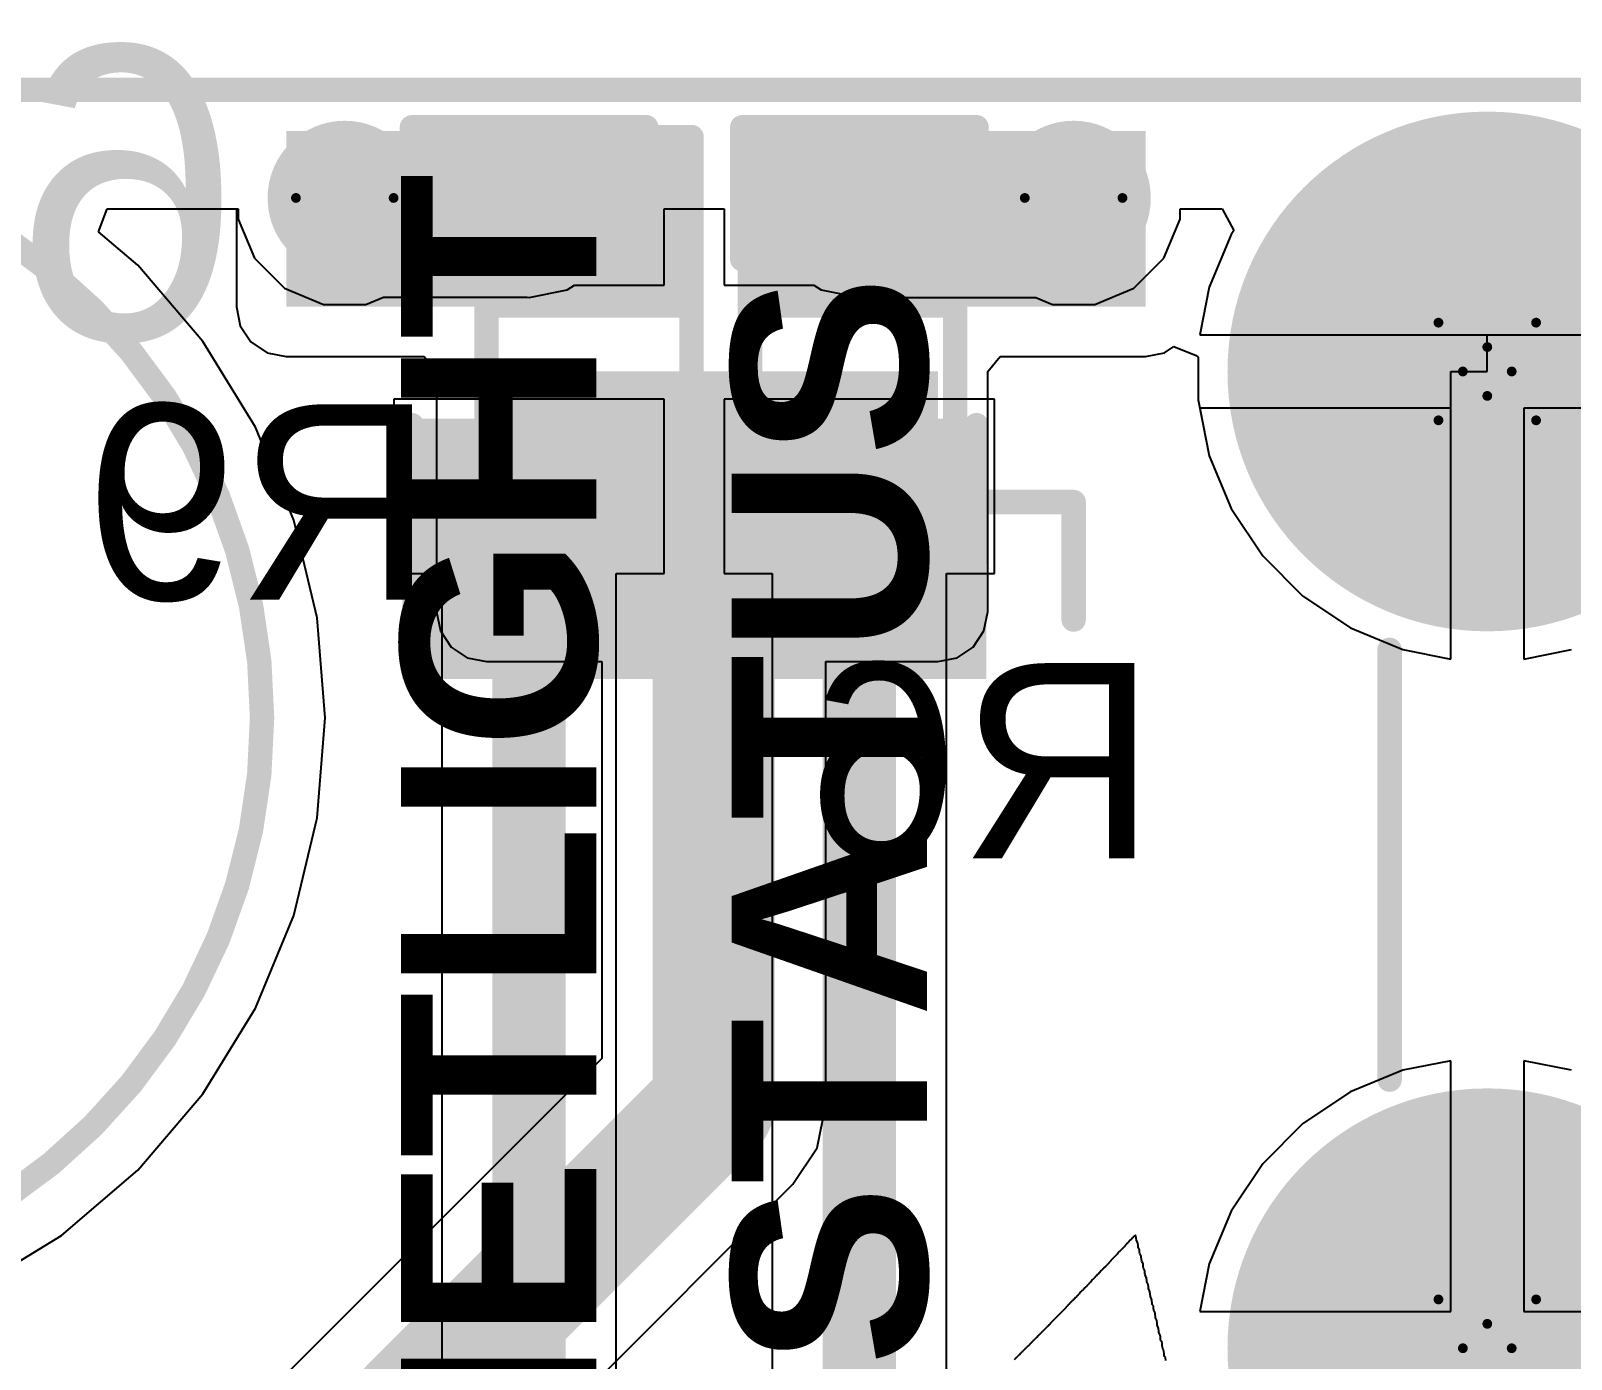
# Model space of a CAD drawing. Header units: inches. Extents: x 0 to 12.8, y -0.1 to 3.7.
# Drawn here: x 0.5337 to 0.8492, y 1.6945 to 1.9665 of the extents above; entities that cross this region are included whole.
import ezdxf

# ---------------------------------------------------------------- set-up
doc = ezdxf.new("R2010")
doc.units = ezdxf.units.IN
doc.header["$MEASUREMENT"] = 0
for name, color, linetype in [('Board Outline', 216, 'Continuous'), ('Bottom Layer', 5, 'Continuous'), ('Bottom Overlay', 54, 'Continuous'), ('Bottom Paste', 16, 'Continuous'), ('Bottom Solder', 6, 'Continuous'), ('Drill Drawing', 1, 'Continuous'), ('Keep-Out Layer', 6, 'Continuous'), ('Multi-Layer', 9, 'Continuous'), ('Pad Holes', 156, 'Continuous'), ('Top Layer', 1, 'Continuous'), ('Top Overlay', 2, 'Continuous'), ('Top Paste', 8, 'Continuous'), ('Top Solder', 216, 'Continuous'), ('Via Holes', 16, 'Continuous')]:
    doc.layers.add(name, color=color, linetype=linetype)
doc.styles.add('Arial', font='', dxfattribs={"height": 0.2})
doc.styles.add('Arial_Bold', font='', dxfattribs={"height": 0.2})
doc.styles.get('Arial').set_extended_font_data('Arial')
doc.styles.get('Arial_Bold').set_extended_font_data('Arial', bold=True)

# ---------------------------------------------------------------- blocks, each defined once
blk = doc.blocks.new('HJ_SMA175_B_13')
at = {"layer": 'Bottom Layer'}
h = blk.add_hatch(color=5, dxfattribs=at)
edge = h.paths.add_edge_path()
edge.add_arc((-0.1, 0.1), 0.04921, 0, 360)
h = blk.add_hatch(color=5, dxfattribs=at)
edge = h.paths.add_edge_path()
edge.add_arc((0.1, 0.1), 0.04921, 0, 360)
h = blk.add_hatch(color=5, dxfattribs=at)
edge = h.paths.add_edge_path()
edge.add_arc((0, 0), 0.04921, 0, 360)
h = blk.add_hatch(color=5, dxfattribs=at)
edge = h.paths.add_edge_path()
edge.add_arc((-0.1, -0.1), 0.04921, 0, 360)
h = blk.add_hatch(color=5, dxfattribs=at)
edge = h.paths.add_edge_path()
edge.add_arc((0.1, -0.1), 0.04921, 0, 360)
at = {"layer": 'Bottom Solder'}
h = blk.add_hatch(color=6, dxfattribs=at)
edge = h.paths.add_edge_path()
edge.add_arc((-0.1, 0.1), 0.05321, 0, 360)
h = blk.add_hatch(color=6, dxfattribs=at)
edge = h.paths.add_edge_path()
edge.add_arc((0.1, 0.1), 0.05321, 0, 360)
h = blk.add_hatch(color=6, dxfattribs=at)
edge = h.paths.add_edge_path()
edge.add_arc((0, 0), 0.05321, 0, 360)
h = blk.add_hatch(color=6, dxfattribs=at)
edge = h.paths.add_edge_path()
edge.add_arc((-0.1, -0.1), 0.05321, 0, 360)
h = blk.add_hatch(color=6, dxfattribs=at)
edge = h.paths.add_edge_path()
edge.add_arc((0.1, -0.1), 0.05321, 0, 360)
at = {"layer": 'Multi-Layer'}
h = blk.add_hatch(color=9, dxfattribs=at)
edge = h.paths.add_edge_path()
edge.add_arc((-0.1, 0.1), 0.04921, 0, 360)
h = blk.add_hatch(color=9, dxfattribs=at)
edge = h.paths.add_edge_path()
edge.add_arc((0.1, 0.1), 0.04921, 0, 360)
h = blk.add_hatch(color=9, dxfattribs=at)
edge = h.paths.add_edge_path()
edge.add_arc((0, 0), 0.04921, 0, 360)
h = blk.add_hatch(color=9, dxfattribs=at)
edge = h.paths.add_edge_path()
edge.add_arc((-0.1, -0.1), 0.04921, 0, 360)
h = blk.add_hatch(color=9, dxfattribs=at)
edge = h.paths.add_edge_path()
edge.add_arc((0.1, -0.1), 0.04921, 0, 360)
at = {"layer": 'Pad Holes'}
h = blk.add_hatch(color=7, dxfattribs=at)
edge = h.paths.add_edge_path()
edge.add_arc((-0.1, 0.1), 0.02953, 0, 360)
h = blk.add_hatch(color=7, dxfattribs=at)
edge = h.paths.add_edge_path()
edge.add_arc((0.1, 0.1), 0.02953, 0, 360)
h = blk.add_hatch(color=7, dxfattribs=at)
edge = h.paths.add_edge_path()
edge.add_arc((0, 0), 0.02756, 0, 360)
h = blk.add_hatch(color=7, dxfattribs=at)
edge = h.paths.add_edge_path()
edge.add_arc((-0.1, -0.1), 0.02953, 0, 360)
h = blk.add_hatch(color=7, dxfattribs=at)
edge = h.paths.add_edge_path()
edge.add_arc((0.1, -0.1), 0.02953, 0, 360)
at = {"layer": 'Top Layer'}
h = blk.add_hatch(color=1, dxfattribs=at)
edge = h.paths.add_edge_path()
edge.add_arc((-0.1, 0.1), 0.04921, 0, 360)
h = blk.add_hatch(color=1, dxfattribs=at)
edge = h.paths.add_edge_path()
edge.add_arc((0.1, 0.1), 0.04921, 0, 360)
h = blk.add_hatch(color=1, dxfattribs=at)
edge = h.paths.add_edge_path()
edge.add_arc((0, 0), 0.04921, 0, 360)
h = blk.add_hatch(color=1, dxfattribs=at)
edge = h.paths.add_edge_path()
edge.add_arc((-0.1, -0.1), 0.04921, 0, 360)
h = blk.add_hatch(color=1, dxfattribs=at)
edge = h.paths.add_edge_path()
edge.add_arc((0.1, -0.1), 0.04921, 0, 360)
at = {"layer": 'Top Solder'}
h = blk.add_hatch(color=216, dxfattribs=at)
edge = h.paths.add_edge_path()
edge.add_arc((-0.1, 0.1), 0.05321, 0, 360)
h = blk.add_hatch(color=216, dxfattribs=at)
edge = h.paths.add_edge_path()
edge.add_arc((0.1, 0.1), 0.05321, 0, 360)
h = blk.add_hatch(color=216, dxfattribs=at)
edge = h.paths.add_edge_path()
edge.add_arc((0, 0), 0.05321, 0, 360)
h = blk.add_hatch(color=216, dxfattribs=at)
edge = h.paths.add_edge_path()
edge.add_arc((-0.1, -0.1), 0.05321, 0, 360)
h = blk.add_hatch(color=216, dxfattribs=at)
edge = h.paths.add_edge_path()
edge.add_arc((0.1, -0.1), 0.05321, 0, 360)
at = {"layer": 'Bottom Overlay'}
for points in [[(0.045, 0.12, 0.005, 0.005, 0), (-0.043, 0.12, 0.005, 0.005, 0)], [(-0.13937, -0.05748, 0.005, 0.005, 0), (-0.13937, 0.06063, 0.005, 0.005, 0)], [(0.12, -0.043, 0.005, 0.005, 0), (0.12, 0.045, 0.005, 0.005, 0)], [(0.045, -0.12, 0.005, 0.005, 0), (-0.043, -0.12, 0.005, 0.005, 0)]]:
    blk.add_lwpolyline(points, format="xyseb", dxfattribs=at)
for points in [[(-0.04425, 0.12, 0.0025, 0.0025, 1), (-0.04175, 0.12, 0.0025, 0.0025, 1)], [(0.04375, 0.12, 0.0025, 0.0025, 1), (0.04625, 0.12, 0.0025, 0.0025, 1)], [(-0.14062, 0.06063, 0.0025, 0.0025, 1), (-0.13812, 0.06063, 0.0025, 0.0025, 1)], [(0.11875, 0.045, 0.0025, 0.0025, 1), (0.12125, 0.045, 0.0025, 0.0025, 1)], [(0.11875, -0.043, 0.0025, 0.0025, 1), (0.12125, -0.043, 0.0025, 0.0025, 1)], [(-0.14062, -0.05748, 0.0025, 0.0025, 1), (-0.13812, -0.05748, 0.0025, 0.0025, 1)], [(-0.04425, -0.12, 0.0025, 0.0025, 1), (-0.04175, -0.12, 0.0025, 0.0025, 1)], [(0.04375, -0.12, 0.0025, 0.0025, 1), (0.04625, -0.12, 0.0025, 0.0025, 1)]]:
    blk.add_lwpolyline(points, format="xyseb", close=True, dxfattribs=at)
at = {"layer": 'Bottom Overlay', "style": 'Arial', "text_generation_flag": 2}
blk.add_text('PCB EDGE', height=0.011811, rotation=90, dxfattribs=at).set_placement((-0.11433, 0.04467))
blk = doc.blocks.new('R___0603_B_25')
at = {"layer": 'Bottom Layer'}
for points in [[(-0.045, -0.0175), (-0.045, 0.0175), (-0.015, 0.0175), (-0.015, -0.0175)], [(0.015, -0.0175), (0.015, 0.0175), (0.045, 0.0175), (0.045, -0.0175)]]:
    blk.add_hatch(color=5, dxfattribs=at).paths.add_polyline_path(points)
at = {"layer": 'Bottom Paste'}
for points in [[(-0.045, -0.0175), (-0.045, 0.0175), (-0.015, 0.0175), (-0.015, -0.0175)], [(0.015, -0.0175), (0.015, 0.0175), (0.045, 0.0175), (0.045, -0.0175)]]:
    blk.add_hatch(color=16, dxfattribs=at).paths.add_polyline_path(points)
at = {"layer": 'Bottom Solder'}
for points in [[(-0.049, -0.0215), (-0.049, 0.0215), (-0.011, 0.0215), (-0.011, -0.0215)], [(0.011, -0.0215), (0.011, 0.0215), (0.049, 0.0215), (0.049, -0.0215)]]:
    blk.add_hatch(color=6, dxfattribs=at).paths.add_polyline_path(points)
at = {"layer": 'Bottom Overlay'}
for points in [[(-0.048, 0.021, 0.005, 0.005, 0), (-0.048, -0.021, 0.005, 0.005, 0)], [(-0.048, 0.021, 0.005, 0.005, 0), (0.048, 0.021, 0.005, 0.005, 0)], [(0.048, 0.021, 0.005, 0.005, 0), (0.048, -0.021, 0.005, 0.005, 0)], [(-0.048, -0.021, 0.005, 0.005, 0), (0.048, -0.021, 0.005, 0.005, 0)]]:
    blk.add_lwpolyline(points, format="xyseb", dxfattribs=at)
for points in [[(-0.04925, 0.021, 0.0025, 0.0025, 1), (-0.04675, 0.021, 0.0025, 0.0025, 1)], [(-0.04925, 0.021, 0.0025, 0.0025, 1), (-0.04675, 0.021, 0.0025, 0.0025, 1)], [(0.04675, 0.021, 0.0025, 0.0025, 1), (0.04925, 0.021, 0.0025, 0.0025, 1)], [(0.04675, 0.021, 0.0025, 0.0025, 1), (0.04925, 0.021, 0.0025, 0.0025, 1)], [(-0.04925, -0.021, 0.0025, 0.0025, 1), (-0.04675, -0.021, 0.0025, 0.0025, 1)], [(-0.04925, -0.021, 0.0025, 0.0025, 1), (-0.04675, -0.021, 0.0025, 0.0025, 1)], [(0.04675, -0.021, 0.0025, 0.0025, 1), (0.04925, -0.021, 0.0025, 0.0025, 1)], [(0.04675, -0.021, 0.0025, 0.0025, 1), (0.04925, -0.021, 0.0025, 0.0025, 1)]]:
    blk.add_lwpolyline(points, format="xyseb", close=True, dxfattribs=at)
blk = doc.blocks.new('R___0603_B_28')
at = {"layer": 'Bottom Layer'}
for points in [[(-0.045, -0.0175), (-0.045, 0.0175), (-0.015, 0.0175), (-0.015, -0.0175)], [(0.015, -0.0175), (0.015, 0.0175), (0.045, 0.0175), (0.045, -0.0175)]]:
    blk.add_hatch(color=5, dxfattribs=at).paths.add_polyline_path(points)
at = {"layer": 'Bottom Paste'}
for points in [[(-0.045, -0.0175), (-0.045, 0.0175), (-0.015, 0.0175), (-0.015, -0.0175)], [(0.015, -0.0175), (0.015, 0.0175), (0.045, 0.0175), (0.045, -0.0175)]]:
    blk.add_hatch(color=16, dxfattribs=at).paths.add_polyline_path(points)
at = {"layer": 'Bottom Solder'}
for points in [[(-0.049, -0.0215), (-0.049, 0.0215), (-0.011, 0.0215), (-0.011, -0.0215)], [(0.011, -0.0215), (0.011, 0.0215), (0.049, 0.0215), (0.049, -0.0215)]]:
    blk.add_hatch(color=6, dxfattribs=at).paths.add_polyline_path(points)
at = {"layer": 'Bottom Overlay'}
for points in [[(-0.048, 0.021, 0.005, 0.005, 0), (0.048, 0.021, 0.005, 0.005, 0)], [(-0.048, 0.021, 0.005, 0.005, 0), (-0.048, -0.021, 0.005, 0.005, 0)], [(0.048, 0.021, 0.005, 0.005, 0), (0.048, -0.021, 0.005, 0.005, 0)], [(-0.048, -0.021, 0.005, 0.005, 0), (0.048, -0.021, 0.005, 0.005, 0)]]:
    blk.add_lwpolyline(points, format="xyseb", dxfattribs=at)
for points in [[(-0.04925, 0.021, 0.0025, 0.0025, 1), (-0.04675, 0.021, 0.0025, 0.0025, 1)], [(-0.04925, 0.021, 0.0025, 0.0025, 1), (-0.04675, 0.021, 0.0025, 0.0025, 1)], [(0.04675, 0.021, 0.0025, 0.0025, 1), (0.04925, 0.021, 0.0025, 0.0025, 1)], [(0.04675, 0.021, 0.0025, 0.0025, 1), (0.04925, 0.021, 0.0025, 0.0025, 1)], [(-0.04925, -0.021, 0.0025, 0.0025, 1), (-0.04675, -0.021, 0.0025, 0.0025, 1)], [(-0.04925, -0.021, 0.0025, 0.0025, 1), (-0.04675, -0.021, 0.0025, 0.0025, 1)], [(0.04675, -0.021, 0.0025, 0.0025, 1), (0.04925, -0.021, 0.0025, 0.0025, 1)], [(0.04675, -0.021, 0.0025, 0.0025, 1), (0.04925, -0.021, 0.0025, 0.0025, 1)]]:
    blk.add_lwpolyline(points, format="xyseb", close=True, dxfattribs=at)
blk = doc.blocks.new('LED_0603_38')
at = {"layer": 'Top Layer'}
for points in [[(-0.03937, 0.01969), (-0.01969, 0.01969), (-0.01969, -0.01969), (-0.03937, -0.01969)], [(0.01969, 0.01969), (0.03937, 0.01969), (0.03937, -0.01969), (0.01969, -0.01969)]]:
    blk.add_hatch(color=1, dxfattribs=at).paths.add_polyline_path(points)
at = {"layer": 'Top Overlay'}
blk.add_hatch(color=2, dxfattribs=at).paths.add_polyline_path([(0.04399, -0.02599), (0.06899, -0.02599), (0.06899, 0.02601), (0.04399, 0.02601)])
at = {"layer": 'Top Paste'}
for points in [[(-0.03937, 0.01969), (-0.01969, 0.01969), (-0.01969, -0.01969), (-0.03937, -0.01969)], [(0.01969, 0.01969), (0.03937, 0.01969), (0.03937, -0.01969), (0.01969, -0.01969)]]:
    blk.add_hatch(color=8, dxfattribs=at).paths.add_polyline_path(points)
at = {"layer": 'Top Solder'}
for points in [[(-0.04337, 0.02369), (-0.01569, 0.02369), (-0.01569, -0.02369), (-0.04337, -0.02369)], [(0.01569, 0.02369), (0.04337, 0.02369), (0.04337, -0.02369), (0.01569, -0.02369)]]:
    blk.add_hatch(color=216, dxfattribs=at).paths.add_polyline_path(points)
at = {"layer": 'Top Overlay'}
for points in [[(-0.044, -0.024, 0.005, 0.005, 0), (-0.044, 0.024, 0.005, 0.005, 0)], [(-0.017, 0.024, 0.005, 0.005, 0), (-0.044, 0.024, 0.005, 0.005, 0)], [(0.044, 0.024, 0.005, 0.005, 0), (0.017, 0.024, 0.005, 0.005, 0)], [(0.044, -0.024, 0.005, 0.005, 0), (0.044, 0.024, 0.005, 0.005, 0)], [(-0.017, -0.024, 0.005, 0.005, 0), (-0.044, -0.024, 0.005, 0.005, 0)], [(0.044, -0.024, 0.005, 0.005, 0), (0.017, -0.024, 0.005, 0.005, 0)]]:
    blk.add_lwpolyline(points, format="xyseb", dxfattribs=at)
for points in [[(-0.04525, 0.024, 0.0025, 0.0025, 1), (-0.04275, 0.024, 0.0025, 0.0025, 1)], [(-0.04525, 0.024, 0.0025, 0.0025, 1), (-0.04275, 0.024, 0.0025, 0.0025, 1)], [(-0.01825, 0.024, 0.0025, 0.0025, 1), (-0.01575, 0.024, 0.0025, 0.0025, 1)], [(0.01575, 0.024, 0.0025, 0.0025, 1), (0.01825, 0.024, 0.0025, 0.0025, 1)], [(0.04275, 0.024, 0.0025, 0.0025, 1), (0.04525, 0.024, 0.0025, 0.0025, 1)], [(0.04275, 0.024, 0.0025, 0.0025, 1), (0.04525, 0.024, 0.0025, 0.0025, 1)], [(-0.04525, -0.024, 0.0025, 0.0025, 1), (-0.04275, -0.024, 0.0025, 0.0025, 1)], [(-0.04525, -0.024, 0.0025, 0.0025, 1), (-0.04275, -0.024, 0.0025, 0.0025, 1)], [(-0.01825, -0.024, 0.0025, 0.0025, 1), (-0.01575, -0.024, 0.0025, 0.0025, 1)], [(0.01575, -0.024, 0.0025, 0.0025, 1), (0.01825, -0.024, 0.0025, 0.0025, 1)], [(0.04275, -0.024, 0.0025, 0.0025, 1), (0.04525, -0.024, 0.0025, 0.0025, 1)], [(0.04275, -0.024, 0.0025, 0.0025, 1), (0.04525, -0.024, 0.0025, 0.0025, 1)]]:
    blk.add_lwpolyline(points, format="xyseb", close=True, dxfattribs=at)
blk = doc.blocks.new('LED_0603_39')
at = {"layer": 'Top Layer'}
for points in [[(-0.03937, 0.01969), (-0.01969, 0.01969), (-0.01969, -0.01969), (-0.03937, -0.01969)], [(0.01969, 0.01969), (0.03937, 0.01969), (0.03937, -0.01969), (0.01969, -0.01969)]]:
    blk.add_hatch(color=1, dxfattribs=at).paths.add_polyline_path(points)
at = {"layer": 'Top Overlay'}
blk.add_hatch(color=2, dxfattribs=at).paths.add_polyline_path([(0.044, -0.026), (0.069, -0.026), (0.069, 0.026), (0.044, 0.026)])
at = {"layer": 'Top Paste'}
for points in [[(-0.03937, 0.01969), (-0.01969, 0.01969), (-0.01969, -0.01969), (-0.03937, -0.01969)], [(0.01969, 0.01969), (0.03937, 0.01969), (0.03937, -0.01969), (0.01969, -0.01969)]]:
    blk.add_hatch(color=8, dxfattribs=at).paths.add_polyline_path(points)
at = {"layer": 'Top Solder'}
for points in [[(-0.04337, 0.02369), (-0.01569, 0.02369), (-0.01569, -0.02369), (-0.04337, -0.02369)], [(0.01569, 0.02369), (0.04337, 0.02369), (0.04337, -0.02369), (0.01569, -0.02369)]]:
    blk.add_hatch(color=216, dxfattribs=at).paths.add_polyline_path(points)
at = {"layer": 'Top Overlay'}
for points in [[(-0.017, 0.024, 0.005, 0.005, 0), (-0.044, 0.024, 0.005, 0.005, 0)], [(-0.044, -0.024, 0.005, 0.005, 0), (-0.044, 0.024, 0.005, 0.005, 0)], [(0.044, 0.024, 0.005, 0.005, 0), (0.017, 0.024, 0.005, 0.005, 0)], [(0.044, -0.024, 0.005, 0.005, 0), (0.044, 0.024, 0.005, 0.005, 0)], [(-0.017, -0.024, 0.005, 0.005, 0), (-0.044, -0.024, 0.005, 0.005, 0)], [(0.044, -0.024, 0.005, 0.005, 0), (0.017, -0.024, 0.005, 0.005, 0)]]:
    blk.add_lwpolyline(points, format="xyseb", dxfattribs=at)
for points in [[(-0.04525, 0.024, 0.0025, 0.0025, 1), (-0.04275, 0.024, 0.0025, 0.0025, 1)], [(-0.04525, 0.024, 0.0025, 0.0025, 1), (-0.04275, 0.024, 0.0025, 0.0025, 1)], [(-0.01825, 0.024, 0.0025, 0.0025, 1), (-0.01575, 0.024, 0.0025, 0.0025, 1)], [(0.01575, 0.024, 0.0025, 0.0025, 1), (0.01825, 0.024, 0.0025, 0.0025, 1)], [(0.04275, 0.024, 0.0025, 0.0025, 1), (0.04525, 0.024, 0.0025, 0.0025, 1)], [(0.04275, 0.024, 0.0025, 0.0025, 1), (0.04525, 0.024, 0.0025, 0.0025, 1)], [(-0.04525, -0.024, 0.0025, 0.0025, 1), (-0.04275, -0.024, 0.0025, 0.0025, 1)], [(-0.04525, -0.024, 0.0025, 0.0025, 1), (-0.04275, -0.024, 0.0025, 0.0025, 1)], [(-0.01825, -0.024, 0.0025, 0.0025, 1), (-0.01575, -0.024, 0.0025, 0.0025, 1)], [(0.01575, -0.024, 0.0025, 0.0025, 1), (0.01825, -0.024, 0.0025, 0.0025, 1)], [(0.04275, -0.024, 0.0025, 0.0025, 1), (0.04525, -0.024, 0.0025, 0.0025, 1)], [(0.04275, -0.024, 0.0025, 0.0025, 1), (0.04525, -0.024, 0.0025, 0.0025, 1)]]:
    blk.add_lwpolyline(points, format="xyseb", close=True, dxfattribs=at)

msp = doc.modelspace()

# ---------------------------------------------------------------- hatches: boundary and pattern name
at = {"layer": 'Bottom Layer'}
for points in [[(0.66552, 1.94594), (0.586, 1.94594), (0.586, 1.91), (0.66552, 1.91)], [(0.6845, 1.91), (0.762, 1.91), (0.762, 1.94594), (0.6845, 1.94594)], [(0.7195, 1.89673), (0.627, 1.89673), (0.627, 1.84752), (0.7195, 1.84752)]]:
    msp.add_hatch(color=5, dxfattribs=at).paths.add_polyline_path(points)
h = msp.add_hatch(color=5, dxfattribs=at)
edge = h.paths.add_edge_path()
edge.add_arc((0.598, 1.93226), 0.01181, 0, 360)
h = msp.add_hatch(color=5, dxfattribs=at)
edge = h.paths.add_edge_path()
edge.add_arc((0.74728, 1.93226), 0.01181, 0, 360)
at = {"layer": 'Bottom Solder'}
h = msp.add_hatch(color=6, dxfattribs=at)
edge = h.paths.add_edge_path()
edge.add_arc((0.598, 1.93226), 0.01581, 0, 360)
h = msp.add_hatch(color=6, dxfattribs=at)
edge = h.paths.add_edge_path()
edge.add_arc((0.74728, 1.93226), 0.01581, 0, 360)
at = {"layer": 'Top Layer'}
h = msp.add_hatch(color=1, dxfattribs=at)
edge = h.paths.add_edge_path()
edge.add_arc((0.598, 1.93226), 0.01181, 0, 360)
h = msp.add_hatch(color=1, dxfattribs=at)
edge = h.paths.add_edge_path()
edge.add_arc((0.74728, 1.93226), 0.01181, 0, 360)
at = {"layer": 'Top Solder'}
h = msp.add_hatch(color=216, dxfattribs=at)
edge = h.paths.add_edge_path()
edge.add_arc((0.598, 1.93226), 0.01581, 0, 360)
h = msp.add_hatch(color=216, dxfattribs=at)
edge = h.paths.add_edge_path()
edge.add_arc((0.74728, 1.93226), 0.01581, 0, 360)
at = {"layer": 'Via Holes'}
h = msp.add_hatch(color=7, dxfattribs=at)
edge = h.paths.add_edge_path()
edge.add_arc((0.598, 1.93226), 0.00591, 0, 360)
h = msp.add_hatch(color=7, dxfattribs=at)
edge = h.paths.add_edge_path()
edge.add_arc((0.74728, 1.93226), 0.00591, 0, 360)

# ---------------------------------------------------------------- linework, layer by layer
at = {"layer": 'Board Outline'}
msp.add_lwpolyline([(0, 1.95441, 0.005, 0.005, 0), (1.29921, 1.95441, 0.005, 0.005, 0)], format="xyseb", dxfattribs=at)
at = {"layer": 'Bottom Layer'}
for p, q in [((0.54758, 1.92531), (0.54931, 1.93)), ((0.54931, 1.93), (0.5758, 1.93)), ((0.5758, 1.93), (0.5758, 1.91)), ((0.55559, 1.91847), (0.54758, 1.92531)), ((0.56895, 1.90284), (0.55559, 1.91847)), ((0.5758, 1.91), (0.57658, 1.9061)), ((0.57658, 1.9061), (0.57879, 1.90279)), ((0.57969, 1.88531), (0.56895, 1.90284)), ((0.57879, 1.90279), (0.5821, 1.90058)), ((0.832, 1.89673), (0.832, 1.90423)), ((0.832, 1.90423), (0.89088, 1.90423)), ((0.5821, 1.90058), (0.586, 1.8998)), ((0.586, 1.8998), (0.61428, 1.8998)), ((0.61428, 1.8998), (0.6168, 1.89673)), ((0.7297, 1.89673), (0.73222, 1.8998)), ((0.73222, 1.8998), (0.762, 1.8998)), ((0.762, 1.8998), (0.7659, 1.90058)), ((0.7659, 1.90058), (0.76779, 1.90184)), ((0.76779, 1.90184), (0.77236, 1.9)), ((0.77236, 1.9), (0.77279, 1.89963)), ((0.77279, 1.89963), (0.77279, 1.8909)), ((0.6168, 1.89673), (0.6168, 1.84752)), ((0.7297, 1.84752), (0.7297, 1.89673)), ((0.8245, 1.83785), (0.8245, 1.89673)), ((0.8245, 1.89673), (0.832, 1.89673)), ((0.77279, 1.8909), (0.77506, 1.87946)), ((0.89088, 1.88923), (0.8395, 1.88923)), ((0.8395, 1.88923), (0.8395, 1.83785)), ((0.58755, 1.86631), (0.57969, 1.88531)), ((0.77506, 1.87946), (0.77953, 1.86868)), ((0.77953, 1.86868), (0.78601, 1.85898)), ((0.59235, 1.84632), (0.58755, 1.86631)), ((0.78601, 1.85898), (0.79425, 1.85074)), ((0.79425, 1.85074), (0.80395, 1.84426)), ((0.59397, 1.82583), (0.59235, 1.84632)), ((0.6168, 1.84752), (0.61758, 1.84361)), ((0.72892, 1.84361), (0.7297, 1.84752)), ((0.61758, 1.84361), (0.61979, 1.84031)), ((0.72671, 1.84031), (0.72892, 1.84361)), ((0.80395, 1.84426), (0.81473, 1.83979)), ((0.61979, 1.84031), (0.6231, 1.8381)), ((0.7234, 1.8381), (0.72671, 1.84031)), ((0.81473, 1.83979), (0.8245, 1.83785)), ((0.8395, 1.83785), (0.84927, 1.83979)), ((0.6231, 1.8381), (0.627, 1.83732)), ((0.627, 1.83732), (0.65063, 1.83732)), ((0.65063, 1.83732), (0.65063, 1.75608)), ((0.69651, 1.74657), (0.69651, 1.83732)), ((0.69651, 1.83732), (0.7195, 1.83732)), ((0.7195, 1.83732), (0.7234, 1.8381)), ((0.59235, 1.80533), (0.59397, 1.82583)), ((0.58755, 1.78534), (0.59235, 1.80533)), ((0.57969, 1.76635), (0.58755, 1.78534)), ((0.56895, 1.74882), (0.57969, 1.76635)), ((0.65063, 1.75608), (0.56678, 1.67222)), ((0.8245, 1.75561), (0.81473, 1.75367)), ((0.8245, 1.70423), (0.8245, 1.75561)), ((0.84927, 1.75367), (0.8395, 1.75561)), ((0.8395, 1.75561), (0.8395, 1.70423)), ((0.81473, 1.75367), (0.80395, 1.7492)), ((0.55559, 1.73319), (0.56895, 1.74882)), ((0.80395, 1.7492), (0.79425, 1.74272)), ((0.69477, 1.73779), (0.69651, 1.74657)), ((0.79425, 1.74272), (0.78601, 1.73447)), ((0.68979, 1.73035), (0.69477, 1.73779)), ((0.53996, 1.71983), (0.55559, 1.73319)), ((0.78601, 1.73447), (0.77953, 1.72478)), ((0.60594, 1.6465), (0.68979, 1.73035)), ((0.77953, 1.72478), (0.77506, 1.714)), ((0.52243, 1.70909), (0.53996, 1.71983)), ((0.77506, 1.714), (0.77312, 1.70423)), ((0.77312, 1.70423), (0.8245, 1.70423)), ((0.8395, 1.70423), (0.89088, 1.70423))]:
    msp.add_line(p, q, dxfattribs=at)
for points in [[(0.72754, 1.93226, 0.02, 0.02, 0), (0.74728, 1.93226, 0.02, 0.02, 0)], [(0.64802, 1.86673, 0.025, 0.025, 0), (0.65052, 1.86423, 0.025, 0.025, 0)], [(0.65052, 1.86423, 0.025, 0.025, 0), (0.65893, 1.86423, 0.025, 0.025, 0)], [(0.65893, 1.86423, 0.025, 0.025, 0), (0.67357, 1.84958, 0.025, 0.025, 0)], [(0.67357, 1.74657, 0.025, 0.025, 0), (0.67357, 1.84958, 0.025, 0.025, 0)], [(0.583, 1.656, 0.025, 0.025, 0), (0.67357, 1.74657, 0.025, 0.025, 0)]]:
    msp.add_lwpolyline(points, format="xyseb", dxfattribs=at)
for points in [[(0.72254, 1.93226, 0.01, 0.01, 1), (0.73254, 1.93226, 0.01, 0.01, 1)], [(0.74228, 1.93226, 0.01, 0.01, 1), (0.75228, 1.93226, 0.01, 0.01, 1)], [(0.64177, 1.86673, 0.0125, 0.0125, 1), (0.65427, 1.86673, 0.0125, 0.0125, 1)], [(0.64427, 1.86423, 0.0125, 0.0125, 1), (0.65677, 1.86423, 0.0125, 0.0125, 1)], [(0.64427, 1.86423, 0.0125, 0.0125, 1), (0.65677, 1.86423, 0.0125, 0.0125, 1)], [(0.65268, 1.86423, 0.0125, 0.0125, 1), (0.66518, 1.86423, 0.0125, 0.0125, 1)], [(0.65268, 1.86423, 0.0125, 0.0125, 1), (0.66518, 1.86423, 0.0125, 0.0125, 1)], [(0.66732, 1.84958, 0.0125, 0.0125, 1), (0.67982, 1.84958, 0.0125, 0.0125, 1)], [(0.66732, 1.84958, 0.0125, 0.0125, 1), (0.67982, 1.84958, 0.0125, 0.0125, 1)], [(0.66732, 1.74657, 0.0125, 0.0125, 1), (0.67982, 1.74657, 0.0125, 0.0125, 1)], [(0.66732, 1.74657, 0.0125, 0.0125, 1), (0.67982, 1.74657, 0.0125, 0.0125, 1)]]:
    msp.add_lwpolyline(points, format="xyseb", close=True, dxfattribs=at)
at = {"layer": 'Bottom Overlay'}
for p, q in [((0.75947, 1.71942), (0.75941, 1.71937)), ((0.7595, 1.7195), (0.75947, 1.71942)), ((0.75958, 1.71957), (0.7595, 1.7195)), ((0.75962, 1.71964), (0.75958, 1.71957)), ((0.75975, 1.71977), (0.75962, 1.71964)), ((0.75993, 1.71988), (0.75975, 1.71977)), ((0.76002, 1.71979), (0.75993, 1.71988)), ((0.7601, 1.71924), (0.76002, 1.71979)), ((0.75656, 1.71644), (0.75636, 1.71624)), ((0.75664, 1.71648), (0.75656, 1.71644)), ((0.75665, 1.71653), (0.75664, 1.71648)), ((0.75689, 1.71677), (0.75665, 1.71653)), ((0.75697, 1.71681), (0.75689, 1.71677)), ((0.75699, 1.71687), (0.75697, 1.71681)), ((0.75726, 1.71714), (0.75699, 1.71687)), ((0.75734, 1.71718), (0.75726, 1.71714)), ((0.75736, 1.71724), (0.75734, 1.71718)), ((0.7576, 1.71748), (0.75736, 1.71724)), ((0.75767, 1.71751), (0.7576, 1.71748)), ((0.7578, 1.71768), (0.75767, 1.71751)), ((0.75784, 1.71776), (0.7578, 1.71768)), ((0.75799, 1.7179), (0.75784, 1.71776)), ((0.75802, 1.71798), (0.75799, 1.7179)), ((0.7581, 1.71805), (0.75802, 1.71798)), ((0.75813, 1.71813), (0.7581, 1.71805)), ((0.75819, 1.71818), (0.75813, 1.71813)), ((0.75826, 1.71822), (0.75819, 1.71818)), ((0.75843, 1.71838), (0.75826, 1.71822)), ((0.75847, 1.71846), (0.75843, 1.71838)), ((0.75852, 1.71851), (0.75847, 1.71846)), ((0.7586, 1.71855), (0.75852, 1.71851)), ((0.7588, 1.71876), (0.7586, 1.71855)), ((0.75884, 1.71883), (0.7588, 1.71876)), ((0.75889, 1.71888), (0.75884, 1.71883)), ((0.75897, 1.71892), (0.75889, 1.71888)), ((0.75913, 1.71909), (0.75897, 1.71892)), ((0.75917, 1.71916), (0.75913, 1.71909)), ((0.75934, 1.71933), (0.75917, 1.71916)), ((0.75941, 1.71937), (0.75934, 1.71933)), ((0.76013, 1.71887), (0.7601, 1.71924)), ((0.76028, 1.71853), (0.76013, 1.71887)), ((0.76034, 1.7184), (0.76028, 1.71853)), ((0.76041, 1.71822), (0.76034, 1.7184)), ((0.76047, 1.71768), (0.76041, 1.71822)), ((0.7605, 1.71742), (0.76047, 1.71768)), ((0.76076, 1.71687), (0.7605, 1.71742)), ((0.7608, 1.71639), (0.76076, 1.71687)), ((0.76084, 1.71613), (0.7608, 1.71639)), ((0.75343, 1.71313), (0.7534, 1.71305)), ((0.75356, 1.71326), (0.75343, 1.71313)), ((0.75364, 1.71329), (0.75356, 1.71326)), ((0.75377, 1.71342), (0.75364, 1.71329)), ((0.7538, 1.7135), (0.75377, 1.71342)), ((0.75386, 1.71355), (0.7538, 1.7135)), ((0.75393, 1.71359), (0.75386, 1.71355)), ((0.7541, 1.71376), (0.75393, 1.71359)), ((0.75414, 1.71383), (0.7541, 1.71376)), ((0.75423, 1.71392), (0.75414, 1.71383)), ((0.7543, 1.71396), (0.75423, 1.71392)), ((0.75447, 1.71413), (0.7543, 1.71396)), ((0.75451, 1.7142), (0.75447, 1.71413)), ((0.75458, 1.71427), (0.75451, 1.7142)), ((0.75462, 1.71435), (0.75458, 1.71427)), ((0.75488, 1.71461), (0.75462, 1.71435)), ((0.75491, 1.71468), (0.75488, 1.71461)), ((0.75621, 1.71598), (0.75491, 1.71468)), ((0.75636, 1.71624), (0.75621, 1.71598)), ((0.7611, 1.71557), (0.76084, 1.71613)), ((0.76113, 1.71546), (0.7611, 1.71557)), ((0.76117, 1.71487), (0.76113, 1.71546)), ((0.76125, 1.71457), (0.76117, 1.71487)), ((0.76132, 1.71439), (0.76125, 1.71457)), ((0.76137, 1.71433), (0.76132, 1.71439)), ((0.76145, 1.71415), (0.76137, 1.71433)), ((0.76149, 1.714), (0.76145, 1.71415)), ((0.76154, 1.71339), (0.76149, 1.714)), ((0.76158, 1.71313), (0.76154, 1.71339)), ((0.76184, 1.71257), (0.76158, 1.71313)), ((0.75041, 1.70996), (0.75032, 1.70987)), ((0.75049, 1.71), (0.75041, 1.70996)), ((0.75066, 1.71016), (0.75049, 1.71)), ((0.75069, 1.71024), (0.75066, 1.71016)), ((0.75088, 1.71042), (0.75069, 1.71024)), ((0.75099, 1.71061), (0.75088, 1.71042)), ((0.75116, 1.71078), (0.75099, 1.71061)), ((0.75123, 1.71081), (0.75116, 1.71078)), ((0.75128, 1.71087), (0.75123, 1.71081)), ((0.75132, 1.71094), (0.75128, 1.71087)), ((0.75149, 1.71111), (0.75132, 1.71094)), ((0.75156, 1.71115), (0.75149, 1.71111)), ((0.75162, 1.7112), (0.75156, 1.71115)), ((0.75165, 1.71128), (0.75162, 1.7112)), ((0.75186, 1.71148), (0.75165, 1.71128)), ((0.75193, 1.71152), (0.75186, 1.71148)), ((0.75199, 1.71157), (0.75193, 1.71152)), ((0.75203, 1.71165), (0.75199, 1.71157)), ((0.75219, 1.71181), (0.75203, 1.71165)), ((0.75227, 1.71185), (0.75219, 1.71181)), ((0.75232, 1.7119), (0.75227, 1.71185)), ((0.75236, 1.71198), (0.75232, 1.7119)), ((0.75253, 1.71215), (0.75236, 1.71198)), ((0.7526, 1.71218), (0.75253, 1.71215)), ((0.75265, 1.71224), (0.7526, 1.71218)), ((0.75293, 1.71263), (0.75265, 1.71224)), ((0.75301, 1.71266), (0.75293, 1.71263)), ((0.7531, 1.71276), (0.75301, 1.71266)), ((0.75314, 1.71283), (0.7531, 1.71276)), ((0.75319, 1.71285), (0.75314, 1.71283)), ((0.75321, 1.7129), (0.75319, 1.71285)), ((0.75327, 1.71292), (0.75321, 1.7129)), ((0.7534, 1.71305), (0.75327, 1.71292)), ((0.76187, 1.71213), (0.76184, 1.71257)), ((0.76191, 1.71176), (0.76187, 1.71213)), ((0.76206, 1.71142), (0.76191, 1.71176)), ((0.76212, 1.71129), (0.76206, 1.71142)), ((0.76219, 1.71111), (0.76212, 1.71129)), ((0.76224, 1.71057), (0.76219, 1.71111)), ((0.76228, 1.71031), (0.76224, 1.71057)), ((0.76254, 1.70976), (0.76228, 1.71031)), ((0.74738, 1.70678), (0.7473, 1.70674)), ((0.74747, 1.70687), (0.74738, 1.70678)), ((0.74751, 1.70694), (0.74747, 1.70687)), ((0.74767, 1.70711), (0.74751, 1.70694)), ((0.74775, 1.70715), (0.74767, 1.70711)), ((0.74784, 1.70724), (0.74775, 1.70715)), ((0.74788, 1.70731), (0.74784, 1.70724)), ((0.74801, 1.70744), (0.74788, 1.70731)), ((0.74808, 1.70748), (0.74801, 1.70744)), ((0.74817, 1.70757), (0.74808, 1.70748)), ((0.74821, 1.70765), (0.74817, 1.70757)), ((0.74843, 1.70787), (0.74821, 1.70765)), ((0.74858, 1.70813), (0.74843, 1.70787)), ((0.74864, 1.70818), (0.74858, 1.70813)), ((0.74871, 1.70822), (0.74864, 1.70818)), ((0.74888, 1.70839), (0.74871, 1.70822)), ((0.74891, 1.70846), (0.74888, 1.70839)), ((0.74897, 1.70852), (0.74891, 1.70846)), ((0.74904, 1.70855), (0.74897, 1.70852)), ((0.74921, 1.70872), (0.74904, 1.70855)), ((0.74925, 1.70879), (0.74921, 1.70872)), ((0.74934, 1.70889), (0.74925, 1.70879)), ((0.74941, 1.70892), (0.74934, 1.70889)), ((0.74958, 1.70909), (0.74941, 1.70892)), ((0.74962, 1.70916), (0.74958, 1.70909)), ((0.74971, 1.70926), (0.74962, 1.70916)), ((0.74979, 1.70929), (0.74971, 1.70926)), ((0.74995, 1.70946), (0.74979, 1.70929)), ((0.74999, 1.70954), (0.74995, 1.70946)), ((0.75004, 1.70959), (0.74999, 1.70954)), ((0.75012, 1.70963), (0.75004, 1.70959)), ((0.75028, 1.70979), (0.75012, 1.70963)), ((0.75032, 1.70987), (0.75028, 1.70979)), ((0.76258, 1.70931), (0.76254, 1.70976)), ((0.76262, 1.70894), (0.76258, 1.70931)), ((0.76282, 1.70848), (0.76262, 1.70894)), ((0.76289, 1.70829), (0.76282, 1.70848)), ((0.76295, 1.70783), (0.76289, 1.70829)), ((0.76299, 1.70735), (0.76295, 1.70783)), ((0.7631, 1.70709), (0.76299, 1.70735)), ((0.76324, 1.70687), (0.7631, 1.70709)), ((0.76328, 1.7065), (0.76324, 1.70687)), ((0.74566, 1.70498), (0.74247, 1.7018)), ((0.74569, 1.70505), (0.74566, 1.70498)), ((0.74577, 1.70513), (0.74569, 1.70505)), ((0.7458, 1.7052), (0.74577, 1.70513)), ((0.74606, 1.70546), (0.7458, 1.7052)), ((0.7461, 1.70554), (0.74606, 1.70546)), ((0.74623, 1.70567), (0.7461, 1.70554)), ((0.7463, 1.7057), (0.74623, 1.70567)), ((0.7464, 1.7058), (0.7463, 1.7057)), ((0.74643, 1.70587), (0.7464, 1.7058)), ((0.7466, 1.70604), (0.74643, 1.70587)), ((0.74667, 1.70607), (0.7466, 1.70604)), ((0.74677, 1.70617), (0.74667, 1.70607)), ((0.7468, 1.70624), (0.74677, 1.70617)), ((0.74693, 1.70637), (0.7468, 1.70624)), ((0.74701, 1.70641), (0.74693, 1.70637)), ((0.74714, 1.70654), (0.74701, 1.70641)), ((0.74717, 1.70661), (0.74714, 1.70654)), ((0.7473, 1.70674), (0.74717, 1.70661)), ((0.76336, 1.70587), (0.76328, 1.7065)), ((0.76339, 1.70572), (0.76336, 1.70587)), ((0.76362, 1.70539), (0.76339, 1.70572)), ((0.76365, 1.70487), (0.76362, 1.70539)), ((0.76369, 1.7045), (0.76365, 1.70487)), ((0.76376, 1.70424), (0.76369, 1.7045)), ((0.76384, 1.70417), (0.76376, 1.70424)), ((0.76387, 1.70409), (0.76384, 1.70417)), ((0.76395, 1.70402), (0.76387, 1.70409)), ((0.76399, 1.7038), (0.76395, 1.70402)), ((0.76402, 1.70309), (0.76399, 1.7038)), ((0.7414, 1.70065), (0.74116, 1.70041)), ((0.74144, 1.70072), (0.7414, 1.70065)), ((0.74149, 1.70074), (0.74144, 1.70072)), ((0.74177, 1.70102), (0.74149, 1.70074)), ((0.74181, 1.70109), (0.74177, 1.70102)), ((0.74186, 1.70111), (0.74181, 1.70109)), ((0.74194, 1.70119), (0.74186, 1.70111)), ((0.74201, 1.70122), (0.74194, 1.70119)), ((0.7421, 1.70135), (0.74201, 1.70122)), ((0.74214, 1.70143), (0.7421, 1.70135)), ((0.74244, 1.70172), (0.74214, 1.70143)), ((0.74247, 1.7018), (0.74244, 1.70172)), ((0.76406, 1.70294), (0.76402, 1.70309)), ((0.76432, 1.70239), (0.76406, 1.70294)), ((0.76436, 1.70187), (0.76432, 1.70239)), ((0.76439, 1.7015), (0.76436, 1.70187)), ((0.76443, 1.70135), (0.76439, 1.7015)), ((0.76469, 1.7008), (0.76443, 1.70135)), ((0.76473, 1.7002), (0.76469, 1.7008)), ((0.73821, 1.69746), (0.73794, 1.69719)), ((0.73825, 1.69754), (0.73821, 1.69746)), ((0.73831, 1.69756), (0.73825, 1.69754)), ((0.73851, 1.69776), (0.73831, 1.69756)), ((0.7386, 1.69789), (0.73851, 1.69776)), ((0.73868, 1.69793), (0.7386, 1.69789)), ((0.73892, 1.69817), (0.73868, 1.69793)), ((0.73895, 1.69824), (0.73892, 1.69817)), ((0.73901, 1.69826), (0.73895, 1.69824)), ((0.73921, 1.69846), (0.73901, 1.69826)), ((0.73931, 1.69859), (0.73921, 1.69846)), ((0.73938, 1.69863), (0.73931, 1.69859)), ((0.73962, 1.69887), (0.73938, 1.69863)), ((0.73966, 1.69895), (0.73962, 1.69887)), ((0.73971, 1.69896), (0.73966, 1.69895)), ((0.73999, 1.69924), (0.73971, 1.69896)), ((0.74003, 1.69932), (0.73999, 1.69924)), ((0.74008, 1.69933), (0.74003, 1.69932)), ((0.74029, 1.69954), (0.74008, 1.69933)), ((0.74038, 1.69967), (0.74029, 1.69954)), ((0.74045, 1.6997), (0.74038, 1.69967)), ((0.74069, 1.69994), (0.74045, 1.6997)), ((0.74073, 1.70002), (0.74069, 1.69994)), ((0.74079, 1.70004), (0.74073, 1.70002)), ((0.74099, 1.70024), (0.74079, 1.70004)), ((0.74108, 1.70037), (0.74099, 1.70024)), ((0.74116, 1.70041), (0.74108, 1.70037)), ((0.76476, 1.69994), (0.76473, 1.7002)), ((0.76484, 1.69969), (0.76476, 1.69994)), ((0.76502, 1.69939), (0.76484, 1.69969)), ((0.76506, 1.69909), (0.76502, 1.69939)), ((0.7651, 1.6985), (0.76506, 1.69909)), ((0.76517, 1.69824), (0.7651, 1.6985)), ((0.76539, 1.69791), (0.76517, 1.69824)), ((0.76543, 1.69724), (0.76539, 1.69791)), ((0.73536, 1.69461), (0.73512, 1.69437)), ((0.7354, 1.69469), (0.73536, 1.69461)), ((0.73546, 1.69471), (0.7354, 1.69469)), ((0.73566, 1.69491), (0.73546, 1.69471)), ((0.73575, 1.69504), (0.73566, 1.69491)), ((0.73583, 1.69508), (0.73575, 1.69504)), ((0.73607, 1.69532), (0.73583, 1.69508)), ((0.7361, 1.69539), (0.73607, 1.69532)), ((0.73616, 1.69541), (0.7361, 1.69539)), ((0.73644, 1.69569), (0.73616, 1.69541)), ((0.73647, 1.69576), (0.73644, 1.69569)), ((0.73653, 1.69578), (0.73647, 1.69576)), ((0.73673, 1.69598), (0.73653, 1.69578)), ((0.73683, 1.69611), (0.73673, 1.69598)), ((0.7369, 1.69615), (0.73683, 1.69611)), ((0.73714, 1.69639), (0.7369, 1.69615)), ((0.73718, 1.69646), (0.73714, 1.69639)), ((0.73723, 1.69648), (0.73718, 1.69646)), ((0.73744, 1.69669), (0.73723, 1.69648)), ((0.73753, 1.69682), (0.73744, 1.69669)), ((0.7376, 1.69685), (0.73753, 1.69682)), ((0.73784, 1.69709), (0.7376, 1.69685)), ((0.73788, 1.69717), (0.73784, 1.69709)), ((0.73794, 1.69719), (0.73788, 1.69717)), ((0.76547, 1.69698), (0.76543, 1.69724)), ((0.76554, 1.69669), (0.76547, 1.69698)), ((0.76565, 1.69643), (0.76554, 1.69669)), ((0.76573, 1.69624), (0.76565, 1.69643)), ((0.76576, 1.69613), (0.76573, 1.69624)), ((0.7658, 1.69561), (0.76576, 1.69613)), ((0.76584, 1.69524), (0.7658, 1.69561)), ((0.76591, 1.69506), (0.76584, 1.69524)), ((0.7661, 1.69476), (0.76591, 1.69506)), ((0.76613, 1.69424), (0.7661, 1.69476))]:
    msp.add_line(p, q, dxfattribs=at)
for points in [[(0.723, 1.87, 0.005, 0.005, 0), (0.74728, 1.87, 0.005, 0.005, 0)], [(0.74728, 1.84594, 0.005, 0.005, 0), (0.74728, 1.87, 0.005, 0.005, 0)]]:
    msp.add_lwpolyline(points, format="xyseb", dxfattribs=at)
for points in [[(0.72175, 1.87, 0.0025, 0.0025, 1), (0.72425, 1.87, 0.0025, 0.0025, 1)], [(0.74603, 1.87, 0.0025, 0.0025, 1), (0.74853, 1.87, 0.0025, 0.0025, 1)], [(0.74603, 1.87, 0.0025, 0.0025, 1), (0.74853, 1.87, 0.0025, 0.0025, 1)], [(0.74603, 1.84594, 0.0025, 0.0025, 1), (0.74853, 1.84594, 0.0025, 0.0025, 1)]]:
    msp.add_lwpolyline(points, format="xyseb", close=True, dxfattribs=at)
at = {"layer": 'Drill Drawing'}
for points in [[(0.608, 1.93226, 0.002, 0.002, 1), (0.588, 1.93226, 0.002, 0.002, 1)], [(0.75728, 1.93226, 0.002, 0.002, 1), (0.73728, 1.93226, 0.002, 0.002, 1)], [(0.5875, 1.93226, 0.001, 0.001, 1), (0.5885, 1.93226, 0.001, 0.001, 1)], [(0.6075, 1.93226, 0.001, 0.001, 1), (0.6085, 1.93226, 0.001, 0.001, 1)], [(0.73678, 1.93226, 0.001, 0.001, 1), (0.73778, 1.93226, 0.001, 0.001, 1)], [(0.75678, 1.93226, 0.001, 0.001, 1), (0.75778, 1.93226, 0.001, 0.001, 1)], [(0.8215, 1.90673, 0.001, 0.001, 1), (0.8225, 1.90673, 0.001, 0.001, 1)], [(0.8215, 1.90673, 0.001, 0.001, 1), (0.8225, 1.90673, 0.001, 0.001, 1)], [(0.8415, 1.90673, 0.001, 0.001, 1), (0.8425, 1.90673, 0.001, 0.001, 1)], [(0.8415, 1.90673, 0.001, 0.001, 1), (0.8425, 1.90673, 0.001, 0.001, 1)], [(0.8315, 1.90173, 0.001, 0.001, 1), (0.8325, 1.90173, 0.001, 0.001, 1)], [(0.8315, 1.90173, 0.001, 0.001, 1), (0.8325, 1.90173, 0.001, 0.001, 1)], [(0.8265, 1.89673, 0.001, 0.001, 1), (0.8275, 1.89673, 0.001, 0.001, 1)], [(0.8265, 1.89673, 0.001, 0.001, 1), (0.8275, 1.89673, 0.001, 0.001, 1)], [(0.8365, 1.89673, 0.001, 0.001, 1), (0.8375, 1.89673, 0.001, 0.001, 1)], [(0.8365, 1.89673, 0.001, 0.001, 1), (0.8375, 1.89673, 0.001, 0.001, 1)], [(0.8315, 1.89173, 0.001, 0.001, 1), (0.8325, 1.89173, 0.001, 0.001, 1)], [(0.8315, 1.89173, 0.001, 0.001, 1), (0.8325, 1.89173, 0.001, 0.001, 1)], [(0.8215, 1.88673, 0.001, 0.001, 1), (0.8225, 1.88673, 0.001, 0.001, 1)], [(0.8215, 1.88673, 0.001, 0.001, 1), (0.8225, 1.88673, 0.001, 0.001, 1)], [(0.8415, 1.88673, 0.001, 0.001, 1), (0.8425, 1.88673, 0.001, 0.001, 1)], [(0.8415, 1.88673, 0.001, 0.001, 1), (0.8425, 1.88673, 0.001, 0.001, 1)], [(0.8215, 1.70673, 0.001, 0.001, 1), (0.8225, 1.70673, 0.001, 0.001, 1)], [(0.8215, 1.70673, 0.001, 0.001, 1), (0.8225, 1.70673, 0.001, 0.001, 1)], [(0.8415, 1.70673, 0.001, 0.001, 1), (0.8425, 1.70673, 0.001, 0.001, 1)], [(0.8415, 1.70673, 0.001, 0.001, 1), (0.8425, 1.70673, 0.001, 0.001, 1)], [(0.8315, 1.70173, 0.001, 0.001, 1), (0.8325, 1.70173, 0.001, 0.001, 1)], [(0.8315, 1.70173, 0.001, 0.001, 1), (0.8325, 1.70173, 0.001, 0.001, 1)], [(0.8265, 1.69673, 0.001, 0.001, 1), (0.8275, 1.69673, 0.001, 0.001, 1)], [(0.8265, 1.69673, 0.001, 0.001, 1), (0.8275, 1.69673, 0.001, 0.001, 1)], [(0.8365, 1.69673, 0.001, 0.001, 1), (0.8375, 1.69673, 0.001, 0.001, 1)], [(0.8365, 1.69673, 0.001, 0.001, 1), (0.8375, 1.69673, 0.001, 0.001, 1)]]:
    msp.add_lwpolyline(points, format="xyseb", close=True, dxfattribs=at)
for points in [[(0.822, 1.90673, 0.002, 0.002, 0), (0.832, 1.90173, 0.002, 0.002, 0)], [(0.822, 1.90673, 0.002, 0.002, 0), (0.827, 1.89673, 0.002, 0.002, 0)], [(0.832, 1.90173, 0.002, 0.002, 0), (0.842, 1.90673, 0.002, 0.002, 0)], [(0.837, 1.89673, 0.002, 0.002, 0), (0.842, 1.90673, 0.002, 0.002, 0)], [(0.822, 1.88673, 0.002, 0.002, 0), (0.827, 1.89673, 0.002, 0.002, 0)], [(0.837, 1.89673, 0.002, 0.002, 0), (0.842, 1.88673, 0.002, 0.002, 0)], [(0.822, 1.88673, 0.002, 0.002, 0), (0.832, 1.89173, 0.002, 0.002, 0)], [(0.832, 1.89173, 0.002, 0.002, 0), (0.842, 1.88673, 0.002, 0.002, 0)], [(0.822, 1.70673, 0.002, 0.002, 0), (0.832, 1.70173, 0.002, 0.002, 0)], [(0.822, 1.70673, 0.002, 0.002, 0), (0.827, 1.69673, 0.002, 0.002, 0)], [(0.832, 1.70173, 0.002, 0.002, 0), (0.842, 1.70673, 0.002, 0.002, 0)], [(0.837, 1.69673, 0.002, 0.002, 0), (0.842, 1.70673, 0.002, 0.002, 0)], [(0.822, 1.68673, 0.002, 0.002, 0), (0.827, 1.69673, 0.002, 0.002, 0)], [(0.837, 1.69673, 0.002, 0.002, 0), (0.842, 1.68673, 0.002, 0.002, 0)]]:
    msp.add_lwpolyline(points, format="xyseb", dxfattribs=at)
at = {"layer": 'Keep-Out Layer'}
for points in [[(0.58106, 1.82583, 0.005, 0.005, 1), (0.34484, 1.82583, 0.005, 0.005, 1)], [(0.57981, 1.82583, 0.0025, 0.0025, 1), (0.58231, 1.82583, 0.0025, 0.0025, 1)]]:
    msp.add_lwpolyline(points, format="xyseb", close=True, dxfattribs=at)
at = {"layer": 'Top Layer'}
for p, q in [((0.54758, 1.92531), (0.54931, 1.93)), ((0.54931, 1.93), (0.57619, 1.93)), ((0.57619, 1.93), (0.57619, 1.92792)), ((0.57619, 1.92792), (0.57951, 1.9199)), ((0.66344, 1.91441), (0.66344, 1.93)), ((0.66344, 1.93), (0.67571, 1.93)), ((0.67571, 1.93), (0.67571, 1.91441)), ((0.76577, 1.9199), (0.76909, 1.92792)), ((0.76909, 1.92792), (0.76909, 1.93)), ((0.76909, 1.93), (0.77771, 1.93)), ((0.77771, 1.93), (0.78007, 1.92559)), ((0.55559, 1.91847), (0.54758, 1.92531)), ((0.77953, 1.92478), (0.77506, 1.914)), ((0.78007, 1.92559), (0.77953, 1.92478)), ((0.56895, 1.90284), (0.55559, 1.91847)), ((0.57951, 1.9199), (0.58565, 1.91377)), ((0.75963, 1.91377), (0.76577, 1.9199)), ((0.58565, 1.91377), (0.59366, 1.91045)), ((0.60234, 1.91045), (0.60595, 1.91194)), ((0.60595, 1.91194), (0.63536, 1.91194)), ((0.63536, 1.91194), (0.63575, 1.91186)), ((0.63575, 1.91186), (0.64356, 1.91342)), ((0.64356, 1.91342), (0.64505, 1.91441)), ((0.64505, 1.91441), (0.66344, 1.91441)), ((0.67571, 1.91441), (0.6941, 1.91441)), ((0.6941, 1.91441), (0.69559, 1.91342)), ((0.69559, 1.91342), (0.7034, 1.91186)), ((0.7034, 1.91186), (0.73951, 1.91186)), ((0.73951, 1.91186), (0.74294, 1.91045)), ((0.75161, 1.91045), (0.75963, 1.91377)), ((0.77506, 1.914), (0.77312, 1.90423)), ((0.59366, 1.91045), (0.60234, 1.91045)), ((0.74294, 1.91045), (0.75161, 1.91045)), ((0.57969, 1.88531), (0.56895, 1.90284)), ((0.77312, 1.90423), (0.832, 1.90423)), ((0.832, 1.90423), (0.89088, 1.90423)), ((0.63575, 1.89104), (0.60807, 1.89104)), ((0.60807, 1.89104), (0.60807, 1.85536)), ((0.63576, 1.89104), (0.63575, 1.89104)), ((0.63575, 1.89104), (0.63575, 1.89104)), ((0.66344, 1.89104), (0.63576, 1.89104)), ((0.66344, 1.85536), (0.66344, 1.89104)), ((0.7034, 1.89104), (0.67571, 1.89104)), ((0.67571, 1.89104), (0.67571, 1.85536)), ((0.7034, 1.89104), (0.7034, 1.89104)), ((0.7034, 1.89104), (0.7034, 1.89104)), ((0.73108, 1.89104), (0.7034, 1.89104)), ((0.73108, 1.85536), (0.73108, 1.89104)), ((0.8245, 1.88923), (0.77312, 1.88923)), ((0.77312, 1.88923), (0.77506, 1.87946)), ((0.8245, 1.83785), (0.8245, 1.88923)), ((0.89088, 1.88923), (0.8395, 1.88923)), ((0.8395, 1.88923), (0.8395, 1.83785)), ((0.58755, 1.86631), (0.57969, 1.88531)), ((0.77506, 1.87946), (0.77953, 1.86868)), ((0.77953, 1.86868), (0.78601, 1.85898)), ((0.59235, 1.84632), (0.58755, 1.86631)), ((0.78601, 1.85898), (0.79425, 1.85074)), ((0.60807, 1.85536), (0.61791, 1.85536)), ((0.61791, 1.85536), (0.61791, 1.61657)), ((0.6536, 1.60918), (0.6536, 1.85536)), ((0.6536, 1.85536), (0.66344, 1.85536)), ((0.67571, 1.85536), (0.68555, 1.85536)), ((0.68555, 1.85536), (0.68555, 1.5938)), ((0.72124, 1.60119), (0.72124, 1.85536)), ((0.72124, 1.85536), (0.73108, 1.85536)), ((0.79425, 1.85074), (0.80395, 1.84426)), ((0.59397, 1.82583), (0.59235, 1.84632)), ((0.80395, 1.84426), (0.81473, 1.83979)), ((0.81473, 1.83979), (0.8245, 1.83785)), ((0.8395, 1.83785), (0.84927, 1.83979)), ((0.59235, 1.80533), (0.59397, 1.82583)), ((0.58755, 1.78534), (0.59235, 1.80533)), ((0.57969, 1.76635), (0.58755, 1.78534)), ((0.56895, 1.74882), (0.57969, 1.76635)), ((0.8245, 1.75561), (0.81473, 1.75367)), ((0.8245, 1.70423), (0.8245, 1.75561)), ((0.84927, 1.75367), (0.8395, 1.75561)), ((0.8395, 1.75561), (0.8395, 1.70423)), ((0.81473, 1.75367), (0.80395, 1.7492)), ((0.55559, 1.73319), (0.56895, 1.74882)), ((0.80395, 1.7492), (0.79425, 1.74272)), ((0.79425, 1.74272), (0.78601, 1.73447)), ((0.53996, 1.71983), (0.55559, 1.73319)), ((0.78601, 1.73447), (0.77953, 1.72478)), ((0.77953, 1.72478), (0.77506, 1.714)), ((0.52243, 1.70909), (0.53996, 1.71983)), ((0.77506, 1.714), (0.77312, 1.70423)), ((0.77312, 1.70423), (0.8245, 1.70423)), ((0.8395, 1.70423), (0.89088, 1.70423))]:
    msp.add_line(p, q, dxfattribs=at)
for points in [[(0.598, 1.93241, 0.02, 0.02, 0), (0.59808, 1.93233, 0.02, 0.02, 0)], [(0.59808, 1.93233, 0.02, 0.02, 0), (0.63568, 1.93233, 0.02, 0.02, 0)], [(0.63568, 1.93233, 0.02, 0.02, 0), (0.63575, 1.93226, 0.02, 0.02, 0)], [(0.7034, 1.93226, 0.02, 0.02, 0), (0.74728, 1.93226, 0.02, 0.02, 0)], [(0.63575, 1.60918, 0.015, 0.015, 0), (0.63575, 1.8732, 0.015, 0.015, 0)], [(0.7034, 1.5938, 0.015, 0.015, 0), (0.7034, 1.8732, 0.015, 0.015, 0)]]:
    msp.add_lwpolyline(points, format="xyseb", dxfattribs=at)
for points in [[(0.593, 1.93241, 0.01, 0.01, 1), (0.603, 1.93241, 0.01, 0.01, 1)], [(0.59308, 1.93233, 0.01, 0.01, 1), (0.60308, 1.93233, 0.01, 0.01, 1)], [(0.59308, 1.93233, 0.01, 0.01, 1), (0.60308, 1.93233, 0.01, 0.01, 1)], [(0.63068, 1.93233, 0.01, 0.01, 1), (0.64068, 1.93233, 0.01, 0.01, 1)], [(0.63068, 1.93233, 0.01, 0.01, 1), (0.64068, 1.93233, 0.01, 0.01, 1)], [(0.63075, 1.93226, 0.01, 0.01, 1), (0.64075, 1.93226, 0.01, 0.01, 1)], [(0.6984, 1.93226, 0.01, 0.01, 1), (0.7084, 1.93226, 0.01, 0.01, 1)], [(0.74228, 1.93226, 0.01, 0.01, 1), (0.75228, 1.93226, 0.01, 0.01, 1)], [(0.632, 1.8732, 0.0075, 0.0075, 1), (0.6395, 1.8732, 0.0075, 0.0075, 1)], [(0.69965, 1.8732, 0.0075, 0.0075, 1), (0.70715, 1.8732, 0.0075, 0.0075, 1)]]:
    msp.add_lwpolyline(points, format="xyseb", close=True, dxfattribs=at)

# ---------------------------------------------------------------- block references
for name, p, rotation in [('HJ_SMA175_B_13', (0.932, 1.79673), 270), ('LED_0603_38', (0.63575, 1.90273), 270), ('R___0603_B_25', (0.64802, 1.89673), 90), ('LED_0603_39', (0.7034, 1.90273), 270), ('R___0603_B_28', (0.702, 1.89673), 90)]:
    msp.add_blockref(name, p, dxfattribs=dict(rotation=rotation))

# ---------------------------------------------------------------- texts
at = {"layer": 'Bottom Overlay', "style": 'Arial', "text_generation_flag": 2}
for s, height, p in [('6.05(mm)', 0.06, (0.577, 1.90329)), ('R9', 0.04, (0.61632, 1.85001)), ('R6', 0.04, (0.76432, 1.79701))]:
    msp.add_text(s, height=height, dxfattribs=at).set_placement(p)
at = {"layer": 'Top Overlay', "style": 'Arial_Bold'}
for s, p in [('NETLIGHT', (0.64953, 1.658)), ('STATUS', (0.71723, 1.693))]:
    msp.add_text(s, height=0.04, rotation=90, dxfattribs=at).set_placement(p)

doc.saveas('drawing.dxf')
